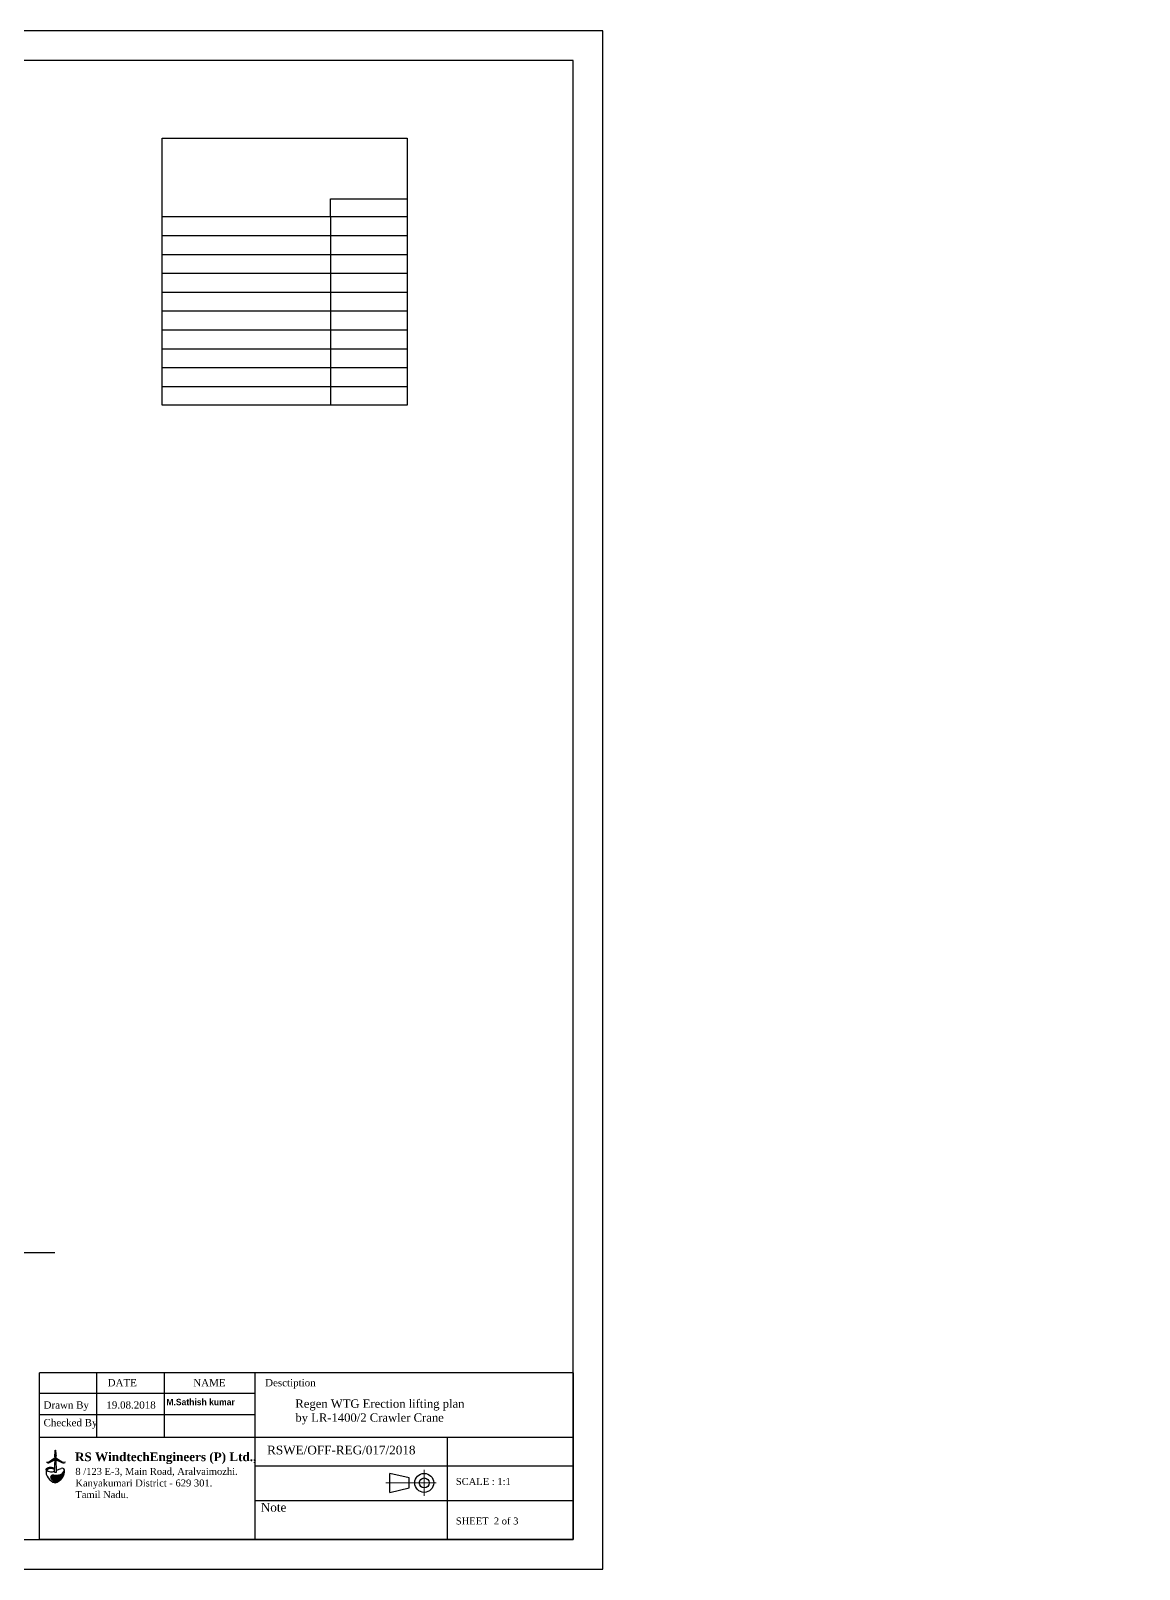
# Model space of a CAD drawing. Header units: millimetres. Extents: x -532461 to 503061443, y -184551 to 137919.
# Drawn here: x -137448 to -37762, y -184551 to -46127 of the extents above; entities that cross this region are included whole.
import ezdxf

# ---------------------------------------------------------------- set-up
doc = ezdxf.new("R2010")
doc.units = ezdxf.units.MM
doc.linetypes.add('CENTER', pattern=[50.8, 31.75, -6.35, 6.35, -6.35])
doc.styles.get("Standard").update_dxf_attribs({"font": 'arial.ttf'})
pattern_1 = [(45, (-135549.9467, -174733.7173), (-1.4039813, 1.4039813), [])]

msp = doc.modelspace()

# ---------------------------------------------------------------- hatches: boundary and pattern name
h = msp.add_hatch()
h.set_pattern_fill('ANSI31', color=0, scale=15.884236, angle=91.155596, style=0)
h.set_pattern_definition([(136.1556, (-135067.6505, -174924.2962), (-1.375381, -1.4320107), [])])
h.paths.add_polyline_path([(-135281.3, -174494.2), (-135217.4, -174492.9), (-135230.5, -173844.5), (-135250.7, -173844.9)])
h.paths.add_polyline_path([(-135217.4, -174492.9), (-135153.5, -174491.6), (-135210.4, -173844.1), (-135230.5, -173844.5)])
h = msp.add_hatch()
h.set_pattern_fill('ANSI31', color=0, scale=15.884236, style=0)
h.set_pattern_definition(pattern_1)
h.paths.add_polyline_path([(-135300.4, -175588.6), (-135299.3, -175563.3, 0.43089534), (-136055.8, -175557.3, 0.40652563), (-136046.5, -175651, 0.0318374), (-135959.4, -175700.9, -0.39001454), (-135959.2, -175577.8, -0.36171856)])
h = msp.add_hatch()
h.set_pattern_fill('ANSI31', color=0, scale=15.884236, angle=-148.844404, style=0)
h.set_pattern_definition([(256.1556, (-135002.0993, -174298.8977), (1.927848, -0.4751094), [])])
h.paths.add_polyline_path([(-135267.8, -174699), (-135300.8, -174644.3), (-135855.8, -174979.8), (-135845.4, -174997.1)])
h.paths.add_polyline_path([(-135300.8, -174644.3), (-135333.9, -174589.6), (-135866.2, -174962.6), (-135855.8, -174979.8)])
h = msp.add_hatch()
h.set_pattern_fill('ANSI31', color=0, scale=15.884236, style=0)
h.set_pattern_definition(pattern_1)
h.paths.add_polyline_path([(-135391.6, -176071.1, 0.59683984), (-135630.2, -176408.3, 0.14926141), (-135262.4, -176771.8, 0.36044389), (-134422.5, -175613.1, -0.27469311), (-134805.7, -176049.4, -0.10146416)])
h = msp.add_hatch()
h.set_pattern_fill('ANSI31', color=0, scale=15.884236, angle=-28.844404, style=0)
h.set_pattern_definition([(16.1556, (-135576.4859, -174554.828), (-0.5524672, 1.90712), [])])
h.paths.add_polyline_path([(-135097.2, -174584.8), (-135128, -174640.8), (-134559.9, -174953.7), (-134550.2, -174936)])
h.paths.add_polyline_path([(-135128, -174640.8), (-135158.8, -174696.8), (-134569.6, -174971.3), (-134559.9, -174953.7)])

# ---------------------------------------------------------------- linework, layer by layer
at = {"color": 7, "ltscale": 50}
for p, q in [((-110484.5, -62848.8), (-110484.5, -61242.6)), ((-110484.5, -61242.6), (-103589, -61242.6)), ((-125641.3, -62848.8), (-103589, -62848.8)), ((-110484.5, -62848.8), (-110484.5, -79828.3)), ((-125641.3, -64546.7), (-103589, -64546.7)), ((-125641.3, -66244.7), (-103589, -66244.7)), ((-125641.3, -67942.6), (-103589, -67942.6)), ((-125641.3, -69640.6), (-103589, -69640.6)), ((-125641.3, -71338.5), (-103589, -71338.5)), ((-125641.3, -73036.5), (-103589, -73036.5)), ((-125641.3, -74734.4), (-103589, -74734.4)), ((-125641.3, -76432.4), (-103589, -76432.4)), ((-125641.3, -78130.4), (-103589, -78130.4))]:
    msp.add_line(p, q, dxfattribs=at)
msp.add_line((-148878.6, -156054), (-135280.9, -156054))
at = {"color": 0, "ltscale": 2}
for p, q in [((-88678.5, -166876.6), (-136669.1, -166876.6)), ((-131496.7, -172668.5), (-131496.7, -166876.6)), ((-125424.6, -172668.5), (-125424.6, -166876.6)), ((-117261.5, -181867.1), (-117261.5, -166876.6)), ((-136669.1, -168716.3), (-117261.5, -168716.3)), ((-136669.1, -170624.1), (-117261.5, -170624.1)), ((-136669.1, -172668.5), (-88678.5, -172668.5)), ((-117261.5, -175242), (-88678.5, -175242)), ((-117261.5, -178378.7), (-88678.5, -178378.7))]:
    msp.add_line(p, q, dxfattribs=at)
at = {"color": 0}
for p, q in [((-100015.6, -172668.5), (-100015.6, -175242)), ((-135281.3, -174494.2), (-135250.7, -173844.9)), ((-135216.5, -174539.5), (-135230.5, -173844.5)), ((-135153.5, -174491.6), (-135210.4, -173844.1)), ((-135333.9, -174589.6), (-135866.2, -174962.6)), ((-135260.9, -174620.2), (-135855.8, -174979.8)), ((-135267.8, -174699), (-135845.4, -174997.1)), ((-135267.8, -174699), (-135333.9, -174589.6)), ((-135310.1, -175830.7), (-135261.5, -174619.2)), ((-135281.3, -174494.2), (-135153.5, -174491.6)), ((-135120.8, -175830.7), (-135169.3, -174619.2)), ((-135168.8, -174618.3), (-134559.9, -174953.7)), ((-135097.2, -174584.8), (-135158.8, -174696.8)), ((-135158.8, -174696.8), (-134569.6, -174971.3)), ((-135128.4, -175641), (-134721.2, -175476.5)), ((-135097.2, -174584.8), (-134550.2, -174936)), ((-134550.2, -174936), (-134569.6, -174971.3)), ((-100015.6, -175242), (-100015.6, -178395.2)), ((-135310.1, -175830.7), (-135120.8, -175830.7)), ((-100015.6, -178395.2), (-100015.6, -181867.1)), ((-96728.4, -181867.1), (-88678.5, -181867.1))]:
    msp.add_line(p, q, dxfattribs=at)
at = {"color": 7, "linetype": 'CENTER', "lineweight": 5, "ltscale": 1.5}
for p, q in [((-102062.9, -177952), (-102062.9, -175618)), ((-105511.7, -176782.3), (-101003.5, -176782.3))]:
    msp.add_line(p, q, dxfattribs=at)
at = {"color": 7}
for p, q in [((-105150.2, -177636.9), (-105150.2, -175927.7)), ((-103420.2, -176339.2), (-105150.2, -175927.7)), ((-103420.2, -177225.4), (-103420.2, -176339.2)), ((-105150.2, -177636.9), (-103420.2, -177225.4))]:
    msp.add_line(p, q, dxfattribs=at)
at = {"color": 7, "ltscale": 50}
for points in [[(-279541.5, -184550.8), (-85994.8, -184550.8), (-85994.8, -46127.4), (-279541.5, -46127.4)], [(-276857.7, -181867.1), (-88678.5, -181867.1), (-88678.5, -48811.1), (-276857.7, -48811.1)], [(-125641.3, -55798.2), (-103589, -55798.2), (-103589, -79828.3), (-125641.3, -79828.3)]]:
    msp.add_lwpolyline(points, close=True, dxfattribs=at)
at = {"color": 0}
msp.add_lwpolyline([(-88678.5, -166876.6), (-88678.5, -181867.1), (-136669.1, -181867.1), (-136669.1, -166876.6)], dxfattribs=at)
msp.add_circle((-135215.4, -174592.7), 53.2, dxfattribs=at)
at = {"color": 7}
for radius in [854.6, 443.1]:
    msp.add_circle((-102062.9, -176782.3), radius, dxfattribs=at)
at = {"color": 0}
for centre, radius, start, end in [((-135020.2, -175740.2), 1059.7, 172.362598, 256.78971), ((-135680.4, -175917.7), 520.4, 42.923278, 136.167217), ((-135611.1, -174993.1), 788.8, 236.499796, 292.780797), ((-135948, -174922), 67.5, 141.442252, 229.934262), ((-135636.3, -175979), 515, 49.285117, 128.829107), ((-135837.3, -174962.2), 90.9, 137.269588, 222.495615), ((-135541.7, -175685.6), 1121.6, 284.420086, 3.705638), ((-134981.2, -175508.8), 568.3, 287.987963, 349.427573), ((-134626.1, -175663.4), 209.7, 13.885129, 116.955046), ((-134538.4, -174962.2), 90.9, 317.504385, 42.730412), ((-134427.8, -174922), 67.5, 310.065738, 38.557748), ((-135420, -176304.1), 234.6, 83.055051, 211.753391), ((-135151.7, -174631.5), 1459.5, 260.540776, 283.715338)]:
    msp.add_arc(centre, radius, start, end, dxfattribs=at)

# ---------------------------------------------------------------- texts
at = {"color": 0, "attachment_point": 1}
for s, insert, char_height, width in [('{\\fTimes New Roman|b0|i0|c0|p18;DATE}', (-130537.4, -167441.1), 652.908, 532080.988), ('{\\fTimes New Roman|b0|i0|c0|p18;NAME}', (-122835.3, -167441.1), 652.908, 532080.988), ('{\\fTimes New Roman|b0|i0|c0|p18;Desctiption}', (-116372.8, -167441.1), 652.908, 532080.988), ('{\\fTimes New Roman|b0|i0|c0|p18;Drawn By}', (-136298.8, -169447.4), 652.908, 532080.988), ('{\\fTimes New Roman|b0|i0|c0|p18;19.08.2018}', (-130651, -169447.4), 652.908, 532080.988), ('{\\fBradley Hand ITC|b1|i0|c0|p66;M.Sathish kumar}', (-125251.7, -169219.4), 574.559, 468231.269), ('{\\fTimes New Roman|b0|i0|c0|p18;Regen WTG Erection lifting plan \\Pby LR-1400/2 Crawler Crane}', (-113651.7, -169274.5), 752.151, 612957.298), ('{\\fTimes New Roman|b0|i0|c0|p18;Checked By}', (-136298.8, -171037.3), 652.908, 532080.988), ('{\\fTimes New Roman|b1|i0|c0|p18;RS WindtechEngineers (P) Ltd.,}', (-133478.4, -174044.6), 782.516, 637703.599), ('{\\fTimes New Roman|b0|i0|c0|p18;RSWE/OFF-REG/017/2018}', (-116195.1, -173434), 783.49, 638497.186), ('\\A1;{\\fTimes New Roman|b0|i0|c0|p18;8 /123 E-3, Main Road, Aralvaimozhi.\\PKanyakumari District - 629 301.\\PTamil Nadu.}', (-133438.7, -175434.1), 626.013, 510162.879), ('{\\fTimes New Roman|b0|i0|c0|p18;SCALE : 1:1}', (-99223.1, -176342), 626.792, 510797.748), ('{\\fTimes New Roman|b0|i0|c0|p18;Note}', (-116764.3, -178587), 783.49, 638497.186), ('{\\fTimes New Roman|b0|i0|c0|p18;SHEET  2 of 3}', (-99223.1, -179893.8), 626.792, 510797.748)]:
    msp.add_mtext(s, dxfattribs=dict(at, insert=insert, char_height=char_height, width=width))

doc.saveas('drawing.dxf')
